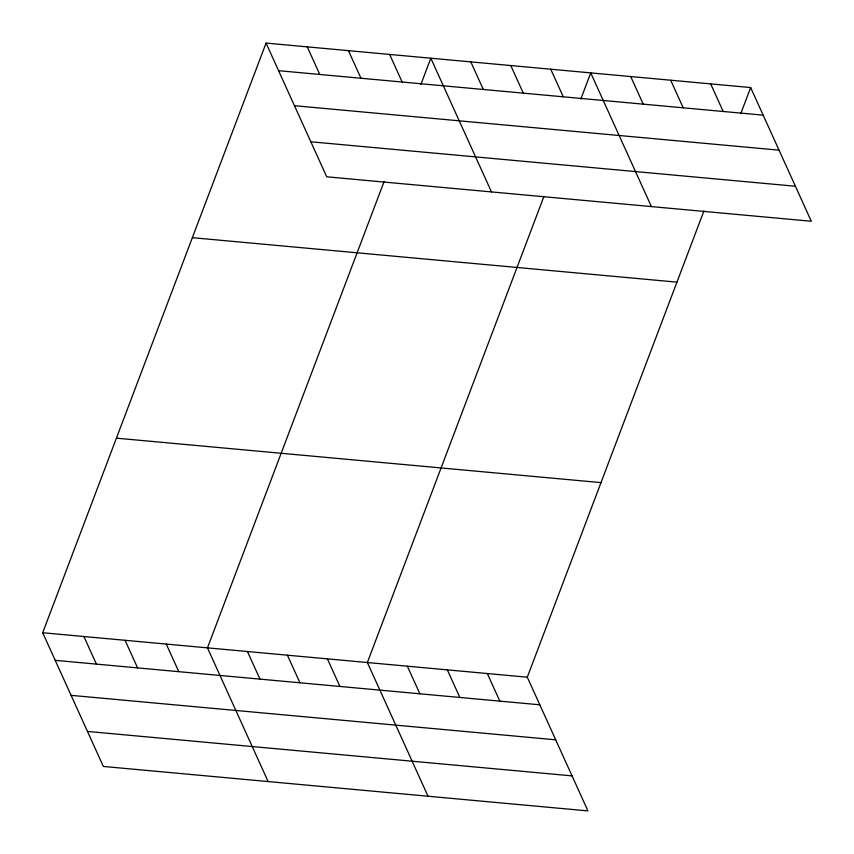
<?xml version="1.0" encoding="UTF-8"?>
<svg xmlns="http://www.w3.org/2000/svg" width="854" height="854" viewBox="0 0 854 854"><rect width="100%" height="100%" fill="white"/><g stroke="black" fill="none" stroke-linecap="round" stroke-linejoin="round"><path stroke-width="1.28" d="M703.877 211.045L527.292 677.201L587.936 810.905L103.345 766.444L42.7 632.739L266.064 43.095L750.655 87.556L811.3 221.261L326.708 176.799L266.064 43.095M384.044 181.699L207.458 647.855L268.113 781.559M420.905 84.407L430.822 58.211L491.477 191.915M543.955 196.367L367.369 662.533L428.025 796.227M580.816 99.085L590.733 72.889L651.389 206.583M740.728 113.753L750.655 87.556M278.575 70.69L763.166 115.151M294.459 105.704L779.051 150.165M310.824 141.785L795.416 186.247M192.353 237.679L676.944 282.14M116.411 438.155L600.992 482.617M42.7 632.739L527.292 677.201M55.211 660.334L539.803 704.796M71.095 695.348L555.687 739.81M87.46 731.43L572.052 775.88M710.677 83.895L723.189 111.479M670.689 80.223L683.211 107.817M630.711 76.55L643.233 104.145M550.755 69.217L563.277 96.812M510.777 65.555L523.299 93.139M470.8 61.883L483.321 89.478M389.637 54.432L402.149 82.027M348.443 50.653L360.964 78.248M307.259 46.874L319.77 74.469M487.314 673.528L499.825 701.123M447.325 669.867L459.847 697.451M407.347 666.195L419.869 693.79M327.392 658.861L339.913 686.456M287.414 655.189L299.935 682.784M247.436 651.527L259.958 679.111M166.274 644.076L178.785 671.671M125.079 640.297L137.59 667.892M83.895 636.518L96.406 664.113"/></g></svg>
